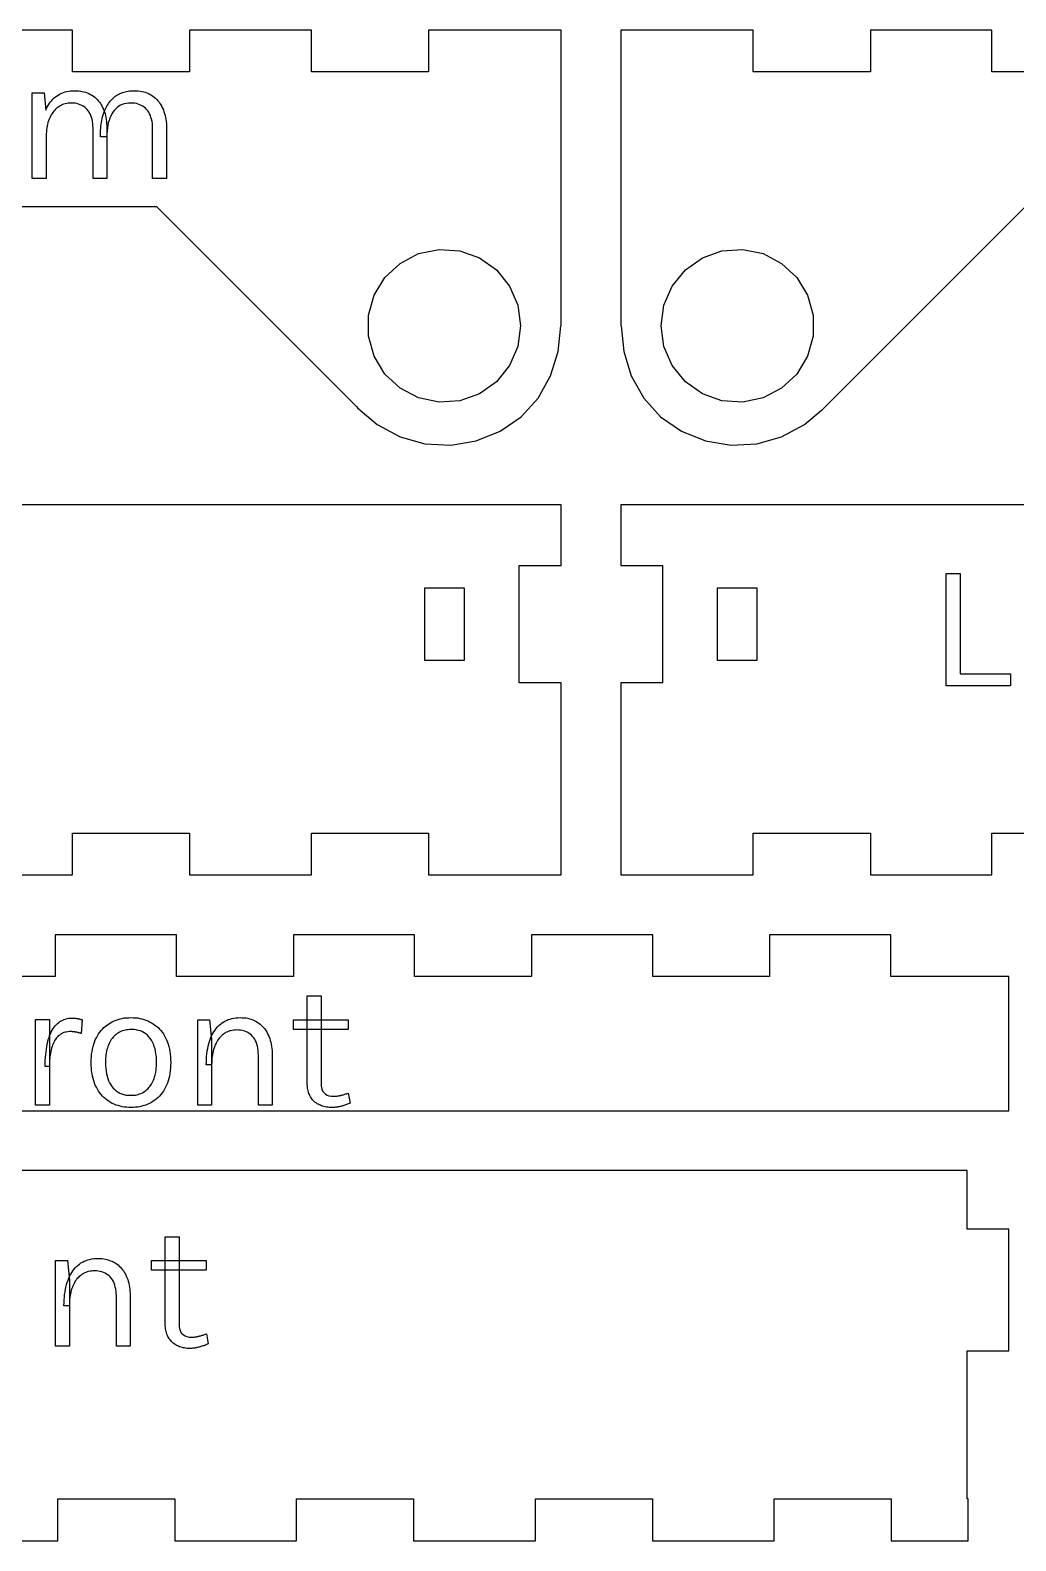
# Model space of a CAD drawing. Header units: millimetres. Extents: x 0 to 281, y 0 to 211.
# Drawn here: x 70 to 136.1, y 109.6 to 210.8 of the extents above; entities that cross this region are included whole.
import ezdxf

# ---------------------------------------------------------------- set-up
doc = ezdxf.new("R2010")
doc.units = ezdxf.units.MM
doc.layers.add('CUT', color=1, linetype='Continuous')
doc.layers.add('ENGRAVE', color=5, linetype='Continuous')

msp = doc.modelspace()

# ---------------------------------------------------------------- linework, layer by layer
at = {"layer": 'CUT'}
for p, q in [((72.88, 210.79), (64.72, 210.79)), ((72.88, 207.99), (72.88, 210.79)), ((88.88, 210.79), (80.72, 210.79)), ((80.72, 210.79), (80.72, 207.99)), ((88.88, 207.99), (88.88, 210.79)), ((102.8, 210.79), (96.72, 210.79)), ((96.72, 210.79), (96.72, 207.99)), ((105.6, 210.79), (102.8, 210.79)), ((105.6, 198.99), (105.6, 210.79)), ((112.4, 210.79), (109.6, 210.79)), ((109.6, 210.79), (109.6, 198.99)), ((118.47, 210.79), (112.4, 210.79)), ((118.47, 207.99), (118.47, 210.79)), ((134.47, 210.79), (126.33, 210.79)), ((126.33, 210.79), (126.33, 207.99)), ((134.47, 207.99), (134.47, 210.79)), ((80.72, 207.99), (72.88, 207.99)), ((96.72, 207.99), (88.88, 207.99)), ((126.33, 207.99), (118.47, 207.99)), ((142.32, 207.99), (134.47, 207.99)), ((0, 198.99), (78.49, 198.99)), ((78.49, 198.99), (91.91, 185.56)), ((105.6, 190.99), (105.6, 198.99)), ((109.6, 198.99), (109.6, 190.99)), ((123.29, 185.56), (136.71, 198.99)), ((94.82, 195.17), (96.06, 195.82)), ((96.06, 195.82), (97.43, 196.1)), ((97.43, 196.1), (98.82, 196)), ((98.82, 196), (100.13, 195.54)), ((100.13, 195.54), (101.27, 194.73)), ((113.93, 194.73), (115.07, 195.54)), ((115.07, 195.54), (116.38, 196)), ((116.38, 196), (117.77, 196.1)), ((117.77, 196.1), (119.14, 195.82)), ((119.14, 195.82), (120.38, 195.17)), ((93.8, 194.22), (94.82, 195.17)), ((101.27, 194.73), (102.15, 193.65)), ((113.05, 193.65), (113.93, 194.73)), ((120.38, 195.17), (121.4, 194.22)), ((93.08, 193.03), (93.8, 194.22)), ((102.15, 193.65), (102.71, 192.37)), ((112.49, 192.37), (113.05, 193.65)), ((121.4, 194.22), (122.12, 193.03)), ((92.7, 191.69), (93.08, 193.03)), ((102.71, 192.37), (102.89, 190.99)), ((112.31, 190.99), (112.49, 192.37)), ((122.12, 193.03), (122.5, 191.69)), ((92.7, 190.29), (92.7, 191.69)), ((122.5, 191.69), (122.5, 190.29)), ((93.08, 188.95), (92.7, 190.29)), ((102.89, 190.99), (102.71, 189.61)), ((105.4, 189.27), (105.58, 190.99)), ((105.58, 190.99), (105.6, 190.99)), ((109.6, 190.99), (109.62, 190.99)), ((109.62, 190.99), (109.8, 189.27)), ((112.49, 189.61), (112.31, 190.99)), ((122.5, 190.29), (122.12, 188.95)), ((102.71, 189.61), (102.15, 188.33)), ((104.89, 187.63), (105.4, 189.27)), ((109.8, 189.27), (110.31, 187.63)), ((113.05, 188.33), (112.49, 189.61)), ((93.8, 187.75), (93.08, 188.95)), ((102.15, 188.33), (101.27, 187.24)), ((113.93, 187.24), (113.05, 188.33)), ((122.12, 188.95), (121.4, 187.75)), ((94.82, 186.8), (93.8, 187.75)), ((101.27, 187.24), (100.13, 186.44)), ((104.06, 186.15), (104.89, 187.63)), ((110.31, 187.63), (111.14, 186.15)), ((115.07, 186.44), (113.93, 187.24)), ((121.4, 187.75), (120.38, 186.8)), ((96.06, 186.16), (94.82, 186.8)), ((100.13, 186.44), (98.82, 185.97)), ((116.38, 185.97), (115.07, 186.44)), ((120.38, 186.8), (119.14, 186.16)), ((91.91, 185.56), (91.97, 185.49)), ((91.97, 185.49), (92.09, 185.38)), ((92.09, 185.38), (92.14, 185.33)), ((92.14, 185.33), (92.14, 185.34)), ((92.14, 185.34), (93.29, 184.37)), ((97.43, 185.88), (96.06, 186.16)), ((98.82, 185.97), (97.43, 185.88)), ((102.94, 184.89), (104.06, 186.15)), ((111.14, 186.15), (112.26, 184.89)), ((117.77, 185.87), (116.38, 185.97)), ((119.14, 186.16), (117.77, 185.87)), ((121.91, 184.37), (123.06, 185.34)), ((123.06, 185.33), (123.11, 185.38)), ((123.06, 185.34), (123.06, 185.33)), ((123.11, 185.38), (123.23, 185.49)), ((123.23, 185.49), (123.29, 185.56)), ((93.29, 184.37), (94.82, 183.56)), ((101.52, 183.92), (102.94, 184.89)), ((112.26, 184.89), (113.68, 183.92)), ((120.38, 183.56), (121.91, 184.37)), ((94.82, 183.56), (96.48, 183.09)), ((98.21, 183), (99.92, 183.28)), ((99.92, 183.28), (101.52, 183.92)), ((113.68, 183.92), (115.28, 183.28)), ((115.28, 183.28), (116.99, 183)), ((118.72, 183.09), (120.38, 183.56)), ((96.48, 183.09), (98.21, 183)), ((116.99, 183), (118.72, 183.09)), ((102.8, 179), (2.8, 179)), ((105.6, 179), (102.8, 179)), ((105.6, 174.93), (105.6, 179)), ((112.4, 179), (109.6, 179)), ((109.6, 179), (109.6, 174.93)), ((212.4, 179), (112.4, 179)), ((102.8, 167.07), (102.8, 174.93)), ((102.8, 174.93), (105.6, 174.93)), ((109.6, 174.93), (112.4, 174.93)), ((112.4, 174.93), (112.4, 167.07)), ((96.47, 168.57), (96.47, 173.43)), ((96.47, 173.43), (99.12, 173.43)), ((99.12, 173.43), (99.12, 168.57)), ((116.08, 168.57), (116.08, 173.43)), ((116.08, 173.43), (118.72, 173.43)), ((118.72, 173.43), (118.72, 168.57)), ((99.12, 168.57), (96.47, 168.57)), ((118.72, 168.57), (116.08, 168.57)), ((105.6, 167.07), (102.8, 167.07)), ((105.6, 157), (105.6, 167.07)), ((112.4, 167.07), (109.6, 167.07)), ((109.6, 167.07), (109.6, 157)), ((72.88, 154.2), (72.88, 157)), ((72.88, 157), (80.72, 157)), ((80.72, 157), (80.72, 154.2)), ((88.88, 154.2), (88.88, 157)), ((88.88, 157), (96.72, 157)), ((96.72, 157), (96.72, 154.2)), ((105.6, 154.2), (105.6, 157)), ((109.6, 157), (109.6, 154.2)), ((118.47, 154.2), (118.47, 157)), ((118.47, 157), (126.33, 157)), ((126.33, 157), (126.33, 154.2)), ((134.47, 154.2), (134.47, 157)), ((134.47, 157), (142.32, 157)), ((64.72, 154.2), (72.88, 154.2)), ((80.72, 154.2), (88.88, 154.2)), ((96.72, 154.2), (102.8, 154.2)), ((102.8, 154.2), (105.6, 154.2)), ((109.6, 154.2), (112.4, 154.2)), ((112.4, 154.2), (118.47, 154.2)), ((126.33, 154.2), (134.47, 154.2)), ((79.84, 150.2), (71.71, 150.2)), ((71.71, 150.2), (71.71, 147.4)), ((79.84, 147.4), (79.84, 150.2)), ((95.79, 150.2), (87.67, 150.2)), ((87.67, 150.2), (87.67, 147.4)), ((95.79, 147.4), (95.79, 150.2)), ((111.75, 150.2), (103.62, 150.2)), ((103.62, 150.2), (103.62, 147.4)), ((111.75, 147.4), (111.75, 150.2)), ((127.7, 150.2), (119.57, 150.2)), ((119.57, 150.2), (119.57, 147.4)), ((127.7, 147.4), (127.7, 150.2)), ((71.71, 147.4), (63.89, 147.4)), ((87.67, 147.4), (79.84, 147.4)), ((103.62, 147.4), (95.79, 147.4)), ((119.57, 147.4), (111.75, 147.4)), ((135.6, 147.4), (127.7, 147.4)), ((135.6, 138.4), (135.6, 147.4)), ((0, 138.4), (135.6, 138.4)), ((132.8, 134.4), (2.8, 134.4)), ((132.8, 130.47), (132.8, 134.4)), ((135.6, 130.47), (132.8, 130.47)), ((135.6, 122.33), (135.6, 130.47)), ((132.8, 122.33), (135.6, 122.33)), ((132.8, 112.4), (132.8, 122.33)), ((71.88, 109.6), (71.88, 112.4)), ((71.88, 112.4), (79.72, 112.4)), ((79.72, 112.4), (79.72, 109.6)), ((87.88, 109.6), (87.88, 112.4)), ((87.88, 112.4), (95.72, 112.4)), ((95.72, 112.4), (95.72, 109.6)), ((103.88, 109.6), (103.88, 112.4)), ((103.88, 112.4), (111.72, 112.4)), ((111.72, 112.4), (111.72, 109.6)), ((119.88, 109.6), (119.88, 112.4)), ((119.88, 112.4), (127.72, 112.4)), ((127.72, 112.4), (127.72, 109.6)), ((132.88, 112.4), (132.8, 112.4)), ((132.88, 109.6), (132.88, 112.4)), ((63.73, 109.6), (71.88, 109.6)), ((79.72, 109.6), (87.88, 109.6)), ((95.72, 109.6), (103.88, 109.6)), ((111.72, 109.6), (119.88, 109.6)), ((127.72, 109.6), (132.88, 109.6))]:
    msp.add_line(p, q, dxfattribs=at)
at = {"layer": 'ENGRAVE'}
for p, q in [((70.17, 200.85), (70.17, 206.59)), ((70.17, 206.59), (70.97, 206.59)), ((70.97, 206.59), (71.08, 205.44)), ((71.84, 206.4), (71.94, 206.46)), ((71.94, 206.46), (72.04, 206.52)), ((72.04, 206.52), (72.15, 206.57)), ((72.15, 206.57), (72.26, 206.61)), ((72.26, 206.61), (72.38, 206.65)), ((72.38, 206.65), (72.49, 206.68)), ((72.49, 206.68), (72.62, 206.7)), ((72.62, 206.7), (72.74, 206.72)), ((72.74, 206.72), (72.88, 206.73)), ((72.88, 206.73), (73.01, 206.73)), ((73.01, 206.73), (73.01, 206.73)), ((73.01, 206.73), (73.14, 206.73)), ((73.14, 206.73), (73.27, 206.72)), ((73.27, 206.72), (73.4, 206.71)), ((73.4, 206.71), (73.52, 206.69)), ((73.52, 206.69), (73.64, 206.66)), ((73.64, 206.66), (73.75, 206.63)), ((73.75, 206.63), (73.86, 206.59)), ((73.86, 206.59), (73.97, 206.54)), ((73.97, 206.54), (74.07, 206.49)), ((74.07, 206.49), (74.17, 206.43)), ((74.17, 206.43), (74.27, 206.37)), ((75.81, 206.41), (75.89, 206.46)), ((75.89, 206.46), (75.97, 206.5)), ((75.97, 206.5), (76.05, 206.54)), ((76.05, 206.54), (76.14, 206.58)), ((76.14, 206.58), (76.23, 206.61)), ((76.23, 206.61), (76.31, 206.64)), ((76.31, 206.64), (76.41, 206.67)), ((76.41, 206.67), (76.5, 206.69)), ((76.5, 206.69), (76.6, 206.7)), ((76.6, 206.7), (76.7, 206.72)), ((76.7, 206.72), (76.8, 206.73)), ((76.8, 206.73), (76.9, 206.73)), ((76.9, 206.73), (77.01, 206.73)), ((77.01, 206.73), (77.01, 206.73)), ((77.01, 206.73), (77.14, 206.73)), ((77.14, 206.73), (77.27, 206.72)), ((77.27, 206.72), (77.4, 206.71)), ((77.4, 206.71), (77.52, 206.69)), ((77.52, 206.69), (77.64, 206.66)), ((77.64, 206.66), (77.75, 206.63)), ((77.75, 206.63), (77.86, 206.59)), ((77.86, 206.59), (77.97, 206.54)), ((77.97, 206.54), (78.07, 206.49)), ((78.07, 206.49), (78.17, 206.43)), ((78.17, 206.43), (78.26, 206.37)), ((71.08, 205.44), (71.13, 205.56)), ((71.13, 205.56), (71.2, 205.68)), ((71.2, 205.68), (71.26, 205.79)), ((71.26, 205.79), (71.33, 205.89)), ((71.33, 205.89), (71.4, 205.99)), ((71.4, 205.99), (71.48, 206.08)), ((71.48, 206.08), (71.56, 206.17)), ((71.56, 206.17), (71.65, 206.25)), ((71.68, 205.43), (71.61, 205.36)), ((71.65, 206.25), (71.74, 206.33)), ((71.74, 205.5), (71.68, 205.43)), ((71.74, 206.33), (71.84, 206.4)), ((71.81, 205.57), (71.74, 205.5)), ((71.89, 205.62), (71.81, 205.57)), ((71.97, 205.68), (71.89, 205.62)), ((72.05, 205.73), (71.97, 205.68)), ((72.13, 205.77), (72.05, 205.73)), ((72.21, 205.81), (72.13, 205.77)), ((72.3, 205.84), (72.21, 205.81)), ((72.39, 205.86), (72.3, 205.84)), ((72.49, 205.88), (72.39, 205.86)), ((72.58, 205.9), (72.49, 205.88)), ((72.68, 205.9), (72.58, 205.9)), ((72.78, 205.91), (72.68, 205.9)), ((72.92, 205.9), (72.78, 205.91)), ((72.78, 205.91), (72.78, 205.91)), ((73.04, 205.89), (72.92, 205.9)), ((73.16, 205.87), (73.04, 205.89)), ((73.28, 205.84), (73.16, 205.87)), ((73.39, 205.8), (73.28, 205.84)), ((73.49, 205.75), (73.39, 205.8)), ((73.59, 205.7), (73.49, 205.75)), ((73.69, 205.63), (73.59, 205.7)), ((73.77, 205.56), (73.69, 205.63)), ((73.85, 205.48), (73.77, 205.56)), ((73.93, 205.39), (73.85, 205.48)), ((74.27, 206.37), (74.36, 206.3)), ((74.36, 206.3), (74.44, 206.23)), ((74.44, 206.23), (74.52, 206.15)), ((74.52, 206.15), (74.6, 206.06)), ((74.6, 206.06), (74.67, 205.97)), ((74.67, 205.97), (74.74, 205.88)), ((74.74, 205.88), (74.8, 205.78)), ((74.8, 205.78), (74.86, 205.67)), ((74.86, 205.67), (74.91, 205.56)), ((74.91, 205.56), (74.96, 205.45)), ((74.96, 205.45), (75.01, 205.33)), ((75, 205.33), (75.04, 205.43)), ((75.04, 205.43), (75.08, 205.53)), ((75.08, 205.53), (75.13, 205.62)), ((75.13, 205.62), (75.17, 205.71)), ((75.17, 205.71), (75.23, 205.8)), ((75.23, 205.8), (75.28, 205.88)), ((75.28, 205.88), (75.34, 205.96)), ((75.34, 205.96), (75.4, 206.04)), ((75.4, 206.04), (75.46, 206.11)), ((75.46, 206.11), (75.53, 206.18)), ((75.53, 206.18), (75.59, 206.24)), ((75.67, 205.42), (75.58, 205.3)), ((75.59, 206.24), (75.66, 206.3)), ((75.66, 206.3), (75.74, 206.36)), ((75.77, 205.52), (75.67, 205.42)), ((75.74, 206.36), (75.81, 206.41)), ((75.87, 205.61), (75.77, 205.52)), ((75.97, 205.69), (75.87, 205.61)), ((76.09, 205.76), (75.97, 205.69)), ((76.21, 205.81), (76.09, 205.76)), ((76.34, 205.85), (76.21, 205.81)), ((76.48, 205.88), (76.34, 205.85)), ((76.63, 205.9), (76.48, 205.88)), ((76.78, 205.91), (76.63, 205.9)), ((76.91, 205.9), (76.78, 205.91)), ((76.78, 205.91), (76.78, 205.91)), ((77.03, 205.89), (76.91, 205.9)), ((77.15, 205.87), (77.03, 205.89)), ((77.27, 205.84), (77.15, 205.87)), ((77.38, 205.8), (77.27, 205.84)), ((77.48, 205.75), (77.38, 205.8)), ((77.58, 205.7), (77.48, 205.75)), ((77.67, 205.63), (77.58, 205.7)), ((77.76, 205.56), (77.67, 205.63)), ((77.84, 205.48), (77.76, 205.56)), ((77.91, 205.39), (77.84, 205.48)), ((78.26, 206.37), (78.35, 206.3)), ((78.35, 206.3), (78.44, 206.23)), ((78.44, 206.23), (78.52, 206.15)), ((78.52, 206.15), (78.59, 206.06)), ((78.59, 206.06), (78.67, 205.97)), ((78.67, 205.97), (78.73, 205.88)), ((78.73, 205.88), (78.8, 205.78)), ((78.8, 205.78), (78.86, 205.67)), ((78.86, 205.67), (78.91, 205.56)), ((78.91, 205.56), (78.96, 205.45)), ((78.96, 205.45), (79, 205.33)), ((71.2, 204.48), (71.18, 204.37)), ((71.23, 204.6), (71.2, 204.48)), ((71.27, 204.71), (71.23, 204.6)), ((71.31, 204.82), (71.27, 204.71)), ((71.35, 204.92), (71.31, 204.82)), ((71.4, 205.02), (71.35, 204.92)), ((71.44, 205.11), (71.4, 205.02)), ((71.5, 205.2), (71.44, 205.11)), ((71.55, 205.28), (71.5, 205.2)), ((71.61, 205.36), (71.55, 205.28)), ((73.99, 205.29), (73.93, 205.39)), ((74.05, 205.19), (73.99, 205.29)), ((74.11, 205.07), (74.05, 205.19)), ((74.15, 204.95), (74.11, 205.07)), ((74.18, 204.82), (74.15, 204.95)), ((74.21, 204.68), (74.18, 204.82)), ((74.23, 204.54), (74.21, 204.68)), ((74.24, 204.39), (74.23, 204.54)), ((74.78, 204.36), (74.79, 204.5)), ((74.79, 204.5), (74.81, 204.63)), ((74.81, 204.63), (74.84, 204.75)), ((74.84, 204.75), (74.86, 204.88)), ((74.86, 204.88), (74.89, 204.99)), ((74.89, 204.99), (74.92, 205.11)), ((74.92, 205.11), (74.96, 205.22)), ((74.96, 205.22), (75, 205.33)), ((75.01, 205.33), (75.05, 205.21)), ((75.05, 205.21), (75.08, 205.08)), ((75.08, 205.08), (75.11, 204.95)), ((75.11, 204.95), (75.13, 204.81)), ((75.13, 204.81), (75.15, 204.67)), ((75.15, 204.67), (75.16, 204.53)), ((75.16, 204.53), (75.17, 204.38)), ((75.24, 204.41), (75.21, 204.23)), ((75.27, 204.59), (75.24, 204.41)), ((75.32, 204.75), (75.27, 204.59)), ((75.37, 204.9), (75.32, 204.75)), ((75.44, 205.04), (75.37, 204.9)), ((75.51, 205.18), (75.44, 205.04)), ((75.58, 205.3), (75.51, 205.18)), ((77.98, 205.29), (77.91, 205.39)), ((78.04, 205.19), (77.98, 205.29)), ((78.09, 205.07), (78.04, 205.19)), ((78.13, 204.95), (78.09, 205.07)), ((78.17, 204.82), (78.13, 204.95)), ((78.2, 204.68), (78.17, 204.82)), ((78.22, 204.54), (78.2, 204.68)), ((78.23, 204.39), (78.22, 204.54)), ((79, 205.33), (79.04, 205.21)), ((79.04, 205.21), (79.07, 205.08)), ((79.07, 205.08), (79.1, 204.95)), ((79.1, 204.95), (79.13, 204.81)), ((79.13, 204.81), (79.14, 204.67)), ((79.14, 204.67), (79.16, 204.53)), ((79.16, 204.53), (79.16, 204.38)), ((71.11, 203.71), (71.1, 203.57)), ((71.1, 203.57), (71.1, 203.57)), ((71.1, 203.57), (71.1, 200.85)), ((71.12, 203.98), (71.11, 203.85)), ((71.11, 203.85), (71.11, 203.71)), ((71.14, 204.12), (71.12, 203.98)), ((71.15, 204.24), (71.14, 204.12)), ((71.18, 204.37), (71.15, 204.24)), ((74.25, 204.23), (74.24, 204.39)), ((74.25, 200.85), (74.25, 204.23)), ((74.74, 203.94), (74.75, 204.09)), ((74.74, 203.79), (74.74, 203.94)), ((74.74, 203.64), (74.74, 203.79)), ((75.17, 203.64), (74.74, 203.64)), ((74.75, 204.09), (74.76, 204.23)), ((74.76, 204.23), (74.78, 204.36)), ((75.17, 204.38), (75.17, 204.23)), ((75.17, 204.23), (75.17, 204.23)), ((75.17, 204.23), (75.17, 200.85)), ((75.19, 204.05), (75.17, 203.85)), ((75.17, 203.85), (75.17, 203.64)), ((75.17, 203.64), (75.17, 203.64)), ((75.21, 204.23), (75.19, 204.05)), ((78.23, 204.23), (78.23, 204.39)), ((78.23, 200.85), (78.23, 204.23)), ((79.16, 204.38), (79.17, 204.23)), ((79.17, 204.23), (79.17, 204.23)), ((79.17, 204.23), (79.17, 200.85)), ((71.1, 200.85), (70.17, 200.85)), ((71.1, 200.85), (71.1, 200.85)), ((75.17, 200.85), (74.25, 200.85)), ((79.17, 200.85), (78.23, 200.85)), ((79.17, 200.85), (79.17, 200.85)), ((131.41, 174.4), (132.35, 174.4)), ((131.41, 166.87), (131.41, 174.4)), ((131.41, 174.4), (131.41, 174.4)), ((132.35, 174.4), (132.35, 167.68)), ((132.35, 167.68), (135.71, 167.68)), ((135.71, 167.68), (135.71, 166.87)), ((135.71, 166.87), (131.41, 166.87)), ((88.6, 140.24), (88.6, 146.1)), ((88.6, 146.1), (89.52, 146.1)), ((89.52, 146.1), (89.52, 140.27)), ((70.4, 138.77), (70.4, 144.51)), ((70.4, 144.51), (71.33, 144.51)), ((71.33, 144.51), (71.33, 138.77)), ((71.4, 143.57), (71.45, 143.69)), ((71.45, 143.69), (71.51, 143.81)), ((71.51, 143.81), (71.57, 143.91)), ((71.57, 143.91), (71.64, 144.01)), ((71.64, 144.01), (71.71, 144.1)), ((71.71, 144.1), (71.79, 144.18)), ((71.79, 144.18), (71.87, 144.25)), ((71.87, 144.25), (71.95, 144.32)), ((71.95, 144.32), (72.03, 144.38)), ((72.03, 144.38), (72.12, 144.44)), ((72.12, 144.44), (72.22, 144.48)), ((72.22, 144.48), (72.31, 144.52)), ((72.31, 144.52), (72.41, 144.55)), ((72.41, 144.55), (72.52, 144.58)), ((72.55, 143.7), (72.45, 143.68)), ((72.52, 144.58), (72.62, 144.6)), ((72.64, 143.71), (72.55, 143.7)), ((72.62, 144.6), (72.73, 144.61)), ((72.74, 143.71), (72.64, 143.71)), ((72.73, 144.61), (72.85, 144.61)), ((72.77, 143.71), (72.74, 143.71)), ((72.74, 143.71), (72.74, 143.71)), ((72.81, 143.71), (72.77, 143.71)), ((72.84, 143.71), (72.81, 143.71)), ((72.87, 143.7), (72.84, 143.71)), ((72.85, 144.61), (72.85, 144.61)), ((72.85, 144.61), (72.89, 144.61)), ((72.91, 143.7), (72.87, 143.7)), ((72.89, 144.61), (72.92, 144.61)), ((72.94, 143.7), (72.91, 143.7)), ((72.92, 144.61), (72.96, 144.61)), ((72.98, 143.69), (72.94, 143.7)), ((72.96, 144.61), (73, 144.61)), ((73.02, 143.69), (72.98, 143.69)), ((73, 144.61), (73.03, 144.6)), ((73.03, 144.6), (73.07, 144.6)), ((73.07, 144.6), (73.1, 144.6)), ((73.1, 144.6), (73.13, 144.59)), ((73.13, 144.59), (73.17, 144.59)), ((73.17, 144.59), (73.2, 144.58)), ((73.2, 144.58), (73.23, 144.58)), ((73.23, 144.58), (73.26, 144.57)), ((73.26, 144.57), (73.29, 144.56)), ((73.29, 144.56), (73.33, 144.56)), ((73.33, 144.56), (73.36, 144.55)), ((73.36, 144.55), (73.39, 144.54)), ((73.39, 144.54), (73.42, 144.53)), ((73.42, 144.53), (73.45, 144.52)), ((73.45, 144.52), (73.49, 144.51)), ((73.52, 144.5), (73.46, 143.58)), ((73.49, 144.51), (73.52, 144.5)), ((73.52, 144.5), (73.52, 144.5)), ((74.7, 143.66), (74.79, 143.78)), ((74.79, 143.78), (74.88, 143.88)), ((74.88, 143.88), (74.98, 143.98)), ((74.98, 143.98), (75.08, 144.07)), ((75.08, 144.07), (75.19, 144.15)), ((75.19, 144.15), (75.3, 144.23)), ((75.3, 144.23), (75.42, 144.3)), ((75.42, 144.3), (75.54, 144.37)), ((75.54, 144.37), (75.67, 144.43)), ((75.67, 144.43), (75.79, 144.48)), ((75.79, 144.48), (75.93, 144.52)), ((75.93, 144.52), (76.06, 144.56)), ((76.11, 143.71), (76.03, 143.67)), ((76.06, 144.56), (76.2, 144.59)), ((76.2, 143.75), (76.11, 143.71)), ((76.2, 144.59), (76.34, 144.62)), ((76.3, 143.78), (76.2, 143.75)), ((76.39, 143.8), (76.3, 143.78)), ((76.34, 144.62), (76.49, 144.63)), ((76.49, 143.82), (76.39, 143.8)), ((76.49, 144.63), (76.64, 144.64)), ((76.6, 143.83), (76.49, 143.82)), ((76.7, 143.84), (76.6, 143.83)), ((76.64, 144.64), (76.79, 144.65)), ((76.82, 143.84), (76.7, 143.84)), ((76.79, 144.65), (76.79, 144.65)), ((76.79, 144.65), (76.94, 144.64)), ((76.98, 143.84), (76.82, 143.84)), ((76.82, 143.84), (76.82, 143.84)), ((76.94, 144.64), (77.09, 144.63)), ((77.13, 143.82), (76.98, 143.84)), ((77.09, 144.63), (77.24, 144.62)), ((77.28, 143.79), (77.13, 143.82)), ((77.24, 144.62), (77.38, 144.59)), ((77.42, 143.75), (77.28, 143.79)), ((77.38, 144.59), (77.52, 144.56)), ((77.55, 143.69), (77.42, 143.75)), ((77.52, 144.56), (77.65, 144.52)), ((77.67, 143.63), (77.55, 143.69)), ((77.65, 144.52), (77.78, 144.48)), ((77.78, 144.48), (77.91, 144.43)), ((77.91, 144.43), (78.04, 144.37)), ((78.04, 144.37), (78.16, 144.3)), ((78.16, 144.3), (78.28, 144.23)), ((78.28, 144.23), (78.39, 144.15)), ((78.39, 144.15), (78.5, 144.07)), ((78.5, 144.07), (78.6, 143.98)), ((78.6, 143.98), (78.7, 143.88)), ((78.7, 143.88), (78.79, 143.78)), ((78.79, 143.78), (78.87, 143.66)), ((81.26, 138.77), (81.26, 144.5)), ((81.26, 144.5), (82.06, 144.5)), ((82.06, 144.5), (82.19, 143.18)), ((82.28, 143.58), (82.35, 143.7)), ((82.35, 143.7), (82.42, 143.81)), ((82.42, 143.81), (82.5, 143.92)), ((82.5, 143.92), (82.59, 144.02)), ((82.59, 144.02), (82.67, 144.11)), ((82.67, 144.11), (82.77, 144.19)), ((82.77, 144.19), (82.87, 144.27)), ((82.87, 144.27), (82.97, 144.34)), ((82.97, 144.34), (83.08, 144.41)), ((83.08, 144.41), (83.19, 144.46)), ((83.19, 144.46), (83.31, 144.51)), ((83.3, 143.72), (83.22, 143.68)), ((83.39, 143.75), (83.3, 143.72)), ((83.31, 144.51), (83.43, 144.55)), ((83.48, 143.77), (83.39, 143.75)), ((83.43, 144.55), (83.55, 144.59)), ((83.57, 143.79), (83.48, 143.77)), ((83.55, 144.59), (83.68, 144.61)), ((83.67, 143.81), (83.57, 143.79)), ((83.77, 143.81), (83.67, 143.81)), ((83.68, 144.61), (83.81, 144.63)), ((83.87, 143.82), (83.77, 143.81)), ((83.81, 144.63), (83.95, 144.64)), ((84, 143.81), (83.87, 143.82)), ((83.87, 143.82), (83.87, 143.82)), ((83.95, 144.64), (84.1, 144.65)), ((84.13, 143.8), (84, 143.81)), ((84.1, 144.65), (84.1, 144.65)), ((84.1, 144.65), (84.23, 144.64)), ((84.25, 143.78), (84.13, 143.8)), ((84.23, 144.64), (84.36, 144.63)), ((84.36, 143.75), (84.25, 143.78)), ((84.36, 144.63), (84.48, 144.62)), ((84.47, 143.71), (84.36, 143.75)), ((84.58, 143.66), (84.47, 143.71)), ((84.48, 144.62), (84.61, 144.6)), ((84.61, 144.6), (84.72, 144.57)), ((84.72, 144.57), (84.84, 144.54)), ((84.84, 144.54), (84.95, 144.5)), ((84.95, 144.5), (85.05, 144.45)), ((85.05, 144.45), (85.15, 144.4)), ((85.15, 144.4), (85.25, 144.34)), ((85.25, 144.34), (85.35, 144.28)), ((85.35, 144.28), (85.44, 144.21)), ((85.44, 144.21), (85.52, 144.14)), ((85.52, 144.14), (85.6, 144.06)), ((85.6, 144.06), (85.68, 143.97)), ((85.68, 143.97), (85.75, 143.89)), ((85.75, 143.89), (85.82, 143.79)), ((85.82, 143.79), (85.88, 143.69)), ((85.88, 143.69), (85.94, 143.59)), ((87.68, 143.85), (87.68, 144.5)), ((87.68, 144.5), (91.33, 144.5)), ((91.33, 143.85), (87.68, 143.85)), ((91.33, 144.5), (91.33, 143.85)), ((91.33, 143.85), (91.33, 143.85)), ((71.12, 142.54), (71.15, 142.71)), ((71.15, 142.71), (71.18, 142.87)), ((71.18, 142.87), (71.21, 143.03)), ((71.21, 143.03), (71.25, 143.17)), ((71.25, 143.17), (71.3, 143.31)), ((71.3, 143.31), (71.34, 143.45)), ((71.34, 143.45), (71.4, 143.57)), ((71.5, 142.7), (71.47, 142.6)), ((71.53, 142.8), (71.5, 142.7)), ((71.57, 142.9), (71.53, 142.8)), ((71.61, 142.98), (71.57, 142.9)), ((71.65, 143.07), (71.61, 142.98)), ((71.7, 143.15), (71.65, 143.07)), ((71.75, 143.22), (71.7, 143.15)), ((71.8, 143.29), (71.75, 143.22)), ((71.86, 143.36), (71.8, 143.29)), ((71.92, 143.42), (71.86, 143.36)), ((71.99, 143.47), (71.92, 143.42)), ((72.05, 143.52), (71.99, 143.47)), ((72.13, 143.57), (72.05, 143.52)), ((72.2, 143.61), (72.13, 143.57)), ((72.28, 143.64), (72.2, 143.61)), ((72.37, 143.66), (72.28, 143.64)), ((72.45, 143.68), (72.37, 143.66)), ((73.06, 143.68), (73.02, 143.69)), ((73.09, 143.67), (73.06, 143.68)), ((73.13, 143.66), (73.09, 143.67)), ((73.17, 143.66), (73.13, 143.66)), ((73.21, 143.65), (73.17, 143.66)), ((73.25, 143.64), (73.21, 143.65)), ((73.28, 143.63), (73.25, 143.64)), ((73.32, 143.62), (73.28, 143.63)), ((73.36, 143.61), (73.32, 143.62)), ((73.39, 143.6), (73.36, 143.61)), ((73.43, 143.59), (73.39, 143.6)), ((73.46, 143.58), (73.43, 143.59)), ((74.21, 142.54), (74.25, 142.71)), ((74.25, 142.71), (74.29, 142.86)), ((74.29, 142.86), (74.35, 143.01)), ((74.35, 143.01), (74.4, 143.16)), ((74.4, 143.16), (74.47, 143.29)), ((74.47, 143.29), (74.54, 143.42)), ((74.54, 143.42), (74.62, 143.55)), ((74.62, 143.55), (74.7, 143.66)), ((75.24, 142.71), (75.21, 142.61)), ((75.28, 142.81), (75.24, 142.71)), ((75.32, 142.91), (75.28, 142.81)), ((75.37, 143), (75.32, 142.91)), ((75.42, 143.09), (75.37, 143)), ((75.47, 143.17), (75.42, 143.09)), ((75.53, 143.25), (75.47, 143.17)), ((75.59, 143.33), (75.53, 143.25)), ((75.65, 143.39), (75.59, 143.33)), ((75.72, 143.46), (75.65, 143.39)), ((75.79, 143.52), (75.72, 143.46)), ((75.87, 143.58), (75.79, 143.52)), ((75.95, 143.63), (75.87, 143.58)), ((76.03, 143.67), (75.95, 143.63)), ((77.79, 143.55), (77.67, 143.63)), ((77.89, 143.46), (77.79, 143.55)), ((77.99, 143.36), (77.89, 143.46)), ((78.08, 143.25), (77.99, 143.36)), ((78.16, 143.13), (78.08, 143.25)), ((78.23, 143), (78.16, 143.13)), ((78.29, 142.86), (78.23, 143)), ((78.35, 142.71), (78.29, 142.86)), ((78.4, 142.55), (78.35, 142.71)), ((78.87, 143.66), (78.96, 143.55)), ((78.96, 143.55), (79.03, 143.42)), ((79.03, 143.42), (79.1, 143.29)), ((79.1, 143.29), (79.17, 143.16)), ((79.17, 143.16), (79.23, 143.01)), ((79.23, 143.01), (79.28, 142.86)), ((79.28, 142.86), (79.32, 142.71)), ((79.32, 142.71), (79.36, 142.54)), ((81.93, 142.58), (81.96, 142.74)), ((81.96, 142.74), (82, 142.89)), ((82, 142.89), (82.05, 143.04)), ((82.05, 143.04), (82.1, 143.19)), ((82.1, 143.19), (82.15, 143.33)), ((82.15, 143.33), (82.21, 143.46)), ((82.19, 143.18), (82.19, 138.77)), ((82.21, 143.46), (82.28, 143.58)), ((82.4, 142.73), (82.36, 142.62)), ((82.44, 142.83), (82.4, 142.73)), ((82.49, 142.93), (82.44, 142.83)), ((82.53, 143.02), (82.49, 142.93)), ((82.59, 143.11), (82.53, 143.02)), ((82.64, 143.19), (82.59, 143.11)), ((82.7, 143.27), (82.64, 143.19)), ((82.77, 143.34), (82.7, 143.27)), ((82.83, 143.41), (82.77, 143.34)), ((82.9, 143.48), (82.83, 143.41)), ((82.98, 143.54), (82.9, 143.48)), ((83.05, 143.59), (82.98, 143.54)), ((83.13, 143.64), (83.05, 143.59)), ((83.22, 143.68), (83.13, 143.64)), ((84.68, 143.61), (84.58, 143.66)), ((84.77, 143.54), (84.68, 143.61)), ((84.86, 143.47), (84.77, 143.54)), ((84.94, 143.39), (84.86, 143.47)), ((85.01, 143.3), (84.94, 143.39)), ((85.08, 143.2), (85.01, 143.3)), ((85.14, 143.1), (85.08, 143.2)), ((85.19, 142.98), (85.14, 143.1)), ((85.23, 142.86), (85.19, 142.98)), ((85.27, 142.73), (85.23, 142.86)), ((85.29, 142.6), (85.27, 142.73)), ((85.94, 143.59), (85.99, 143.48)), ((85.99, 143.48), (86.04, 143.36)), ((86.04, 143.36), (86.09, 143.24)), ((86.09, 143.24), (86.12, 143.12)), ((86.12, 143.12), (86.16, 142.99)), ((86.16, 142.99), (86.19, 142.86)), ((86.19, 142.86), (86.21, 142.72)), ((86.21, 142.72), (86.23, 142.58)), ((71.04, 141.57), (71.05, 141.78)), ((71.05, 141.78), (71.06, 141.98)), ((71.06, 141.98), (71.08, 142.17)), ((71.08, 142.17), (71.1, 142.36)), ((71.1, 142.36), (71.12, 142.54)), ((71.35, 141.9), (71.34, 141.77)), ((71.34, 141.77), (71.34, 141.64)), ((71.36, 142.03), (71.35, 141.9)), ((71.38, 142.15), (71.36, 142.03)), ((71.4, 142.27), (71.38, 142.15)), ((71.42, 142.38), (71.4, 142.27)), ((71.44, 142.49), (71.42, 142.38)), ((71.47, 142.6), (71.44, 142.49)), ((74.12, 141.63), (74.13, 141.83)), ((74.13, 141.83), (74.14, 142.02)), ((74.14, 142.02), (74.15, 142.2)), ((74.15, 142.2), (74.18, 142.38)), ((74.18, 142.38), (74.21, 142.54)), ((75.09, 141.9), (75.08, 141.77)), ((75.08, 141.77), (75.08, 141.63)), ((75.1, 142.03), (75.09, 141.9)), ((75.11, 142.15), (75.1, 142.03)), ((75.13, 142.27), (75.11, 142.15)), ((75.15, 142.39), (75.13, 142.27)), ((75.18, 142.5), (75.15, 142.39)), ((75.21, 142.61), (75.18, 142.5)), ((78.43, 142.39), (78.4, 142.55)), ((78.46, 142.21), (78.43, 142.39)), ((78.49, 142.03), (78.46, 142.21)), ((78.5, 141.84), (78.49, 142.03)), ((78.5, 141.63), (78.5, 141.84)), ((79.36, 142.54), (79.39, 142.38)), ((79.39, 142.38), (79.42, 142.2)), ((79.42, 142.2), (79.43, 142.02)), ((79.43, 142.02), (79.44, 141.83)), ((79.44, 141.83), (79.45, 141.63)), ((81.83, 141.48), (81.84, 141.68)), ((81.84, 141.68), (81.85, 141.87)), ((81.85, 141.87), (81.86, 142.05)), ((81.86, 142.05), (81.88, 142.23)), ((81.88, 142.23), (81.9, 142.41)), ((81.9, 142.41), (81.93, 142.58)), ((82.21, 141.9), (82.2, 141.76)), ((82.2, 141.76), (82.2, 141.62)), ((82.23, 142.03), (82.21, 141.9)), ((82.24, 142.15), (82.23, 142.03)), ((82.27, 142.28), (82.24, 142.15)), ((82.29, 142.4), (82.27, 142.28)), ((82.32, 142.51), (82.29, 142.4)), ((82.36, 142.62), (82.32, 142.51)), ((85.31, 142.45), (85.29, 142.6)), ((85.32, 142.3), (85.31, 142.45)), ((85.33, 142.14), (85.32, 142.3)), ((85.33, 138.77), (85.33, 142.14)), ((86.23, 142.58), (86.24, 142.44)), ((86.24, 142.44), (86.25, 142.29)), ((86.25, 142.29), (86.25, 142.14)), ((86.25, 142.14), (86.25, 142.14)), ((86.25, 142.14), (86.25, 138.77)), ((71.04, 141.36), (71.04, 141.57)), ((71.33, 141.36), (71.04, 141.36)), ((71.34, 141.64), (71.33, 141.5)), ((71.33, 141.5), (71.33, 141.36)), ((71.33, 141.36), (71.33, 141.36)), ((71.33, 141.36), (71.33, 141.36)), ((74.13, 141.44), (74.12, 141.63)), ((74.12, 141.63), (74.12, 141.63)), ((74.14, 141.25), (74.13, 141.44)), ((74.15, 141.07), (74.14, 141.25)), ((74.18, 140.9), (74.15, 141.07)), ((74.21, 140.73), (74.18, 140.9)), ((74.25, 140.57), (74.21, 140.73)), ((75.08, 141.63), (75.08, 141.63)), ((75.08, 141.63), (75.08, 141.44)), ((75.08, 141.44), (75.1, 141.25)), ((75.1, 141.25), (75.12, 141.06)), ((75.12, 141.06), (75.15, 140.89)), ((75.15, 140.89), (75.19, 140.73)), ((75.19, 140.73), (75.23, 140.57)), ((78.34, 140.56), (78.37, 140.67)), ((78.37, 140.67), (78.4, 140.78)), ((78.4, 140.78), (78.43, 140.89)), ((78.43, 140.89), (78.45, 141)), ((78.45, 141), (78.47, 141.12)), ((78.47, 141.12), (78.48, 141.24)), ((78.48, 141.24), (78.49, 141.37)), ((78.49, 141.37), (78.5, 141.5)), ((78.5, 141.5), (78.5, 141.63)), ((78.5, 141.63), (78.5, 141.63)), ((79.36, 140.73), (79.32, 140.57)), ((79.39, 140.9), (79.36, 140.73)), ((79.42, 141.07), (79.39, 140.9)), ((79.43, 141.25), (79.42, 141.07)), ((79.44, 141.44), (79.43, 141.25)), ((79.45, 141.63), (79.44, 141.44)), ((79.45, 141.63), (79.45, 141.63)), ((82.19, 141.48), (81.83, 141.48)), ((82.2, 141.62), (82.19, 141.48)), ((82.19, 141.48), (82.19, 141.48)), ((74.29, 140.41), (74.25, 140.57)), ((74.35, 140.26), (74.29, 140.41)), ((74.4, 140.12), (74.35, 140.26)), ((74.47, 139.98), (74.4, 140.12)), ((74.54, 139.85), (74.47, 139.98)), ((74.62, 139.72), (74.54, 139.85)), ((74.7, 139.6), (74.62, 139.72)), ((75.23, 140.57), (75.29, 140.42)), ((75.29, 140.42), (75.35, 140.28)), ((75.35, 140.28), (75.43, 140.15)), ((75.43, 140.15), (75.51, 140.03)), ((75.51, 140.03), (75.6, 139.92)), ((75.6, 139.92), (75.7, 139.82)), ((75.7, 139.82), (75.8, 139.73)), ((75.8, 139.73), (75.92, 139.65)), ((75.92, 139.65), (76.04, 139.59)), ((77.55, 139.61), (77.63, 139.65)), ((77.63, 139.65), (77.71, 139.71)), ((77.71, 139.71), (77.79, 139.76)), ((77.79, 139.76), (77.86, 139.82)), ((77.86, 139.82), (77.93, 139.89)), ((77.93, 139.89), (77.99, 139.96)), ((77.99, 139.96), (78.05, 140.03)), ((78.05, 140.03), (78.11, 140.11)), ((78.11, 140.11), (78.16, 140.19)), ((78.16, 140.19), (78.21, 140.28)), ((78.21, 140.28), (78.26, 140.37)), ((78.26, 140.37), (78.3, 140.46)), ((78.3, 140.46), (78.34, 140.56)), ((78.96, 139.72), (78.87, 139.6)), ((79.03, 139.85), (78.96, 139.72)), ((79.1, 139.98), (79.03, 139.85)), ((79.17, 140.12), (79.1, 139.98)), ((79.23, 140.26), (79.17, 140.12)), ((79.28, 140.41), (79.23, 140.26)), ((79.32, 140.57), (79.28, 140.41)), ((88.6, 140.14), (88.6, 140.24)), ((88.6, 140.24), (88.6, 140.24)), ((88.61, 140.03), (88.6, 140.14)), ((88.62, 139.93), (88.61, 140.03)), ((88.64, 139.84), (88.62, 139.93)), ((88.65, 139.75), (88.64, 139.84)), ((88.68, 139.66), (88.65, 139.75)), ((88.71, 139.57), (88.68, 139.66)), ((89.52, 140.27), (89.53, 140.1)), ((89.53, 140.1), (89.55, 139.95)), ((89.55, 139.95), (89.6, 139.81)), ((89.6, 139.81), (89.65, 139.7)), ((89.65, 139.7), (89.73, 139.6)), ((71.33, 138.77), (70.4, 138.77)), ((71.33, 138.77), (71.33, 138.77)), ((74.79, 139.49), (74.7, 139.6)), ((74.88, 139.39), (74.79, 139.49)), ((74.98, 139.29), (74.88, 139.39)), ((75.08, 139.2), (74.98, 139.29)), ((75.19, 139.11), (75.08, 139.2)), ((75.3, 139.04), (75.19, 139.11)), ((75.42, 138.96), (75.3, 139.04)), ((75.54, 138.9), (75.42, 138.96)), ((75.67, 138.84), (75.54, 138.9)), ((75.79, 138.79), (75.67, 138.84)), ((75.93, 138.75), (75.79, 138.79)), ((76.06, 138.71), (75.93, 138.75)), ((76.04, 139.59), (76.17, 139.53)), ((76.2, 138.68), (76.06, 138.71)), ((76.17, 139.53), (76.3, 139.49)), ((76.34, 138.65), (76.2, 138.68)), ((76.3, 139.49), (76.45, 139.46)), ((76.49, 138.64), (76.34, 138.65)), ((76.45, 139.46), (76.61, 139.44)), ((76.64, 138.62), (76.49, 138.64)), ((76.61, 139.44), (76.77, 139.44)), ((76.77, 139.44), (76.77, 139.44)), ((76.77, 139.44), (76.88, 139.44)), ((76.77, 139.44), (76.77, 139.44)), ((76.88, 139.44), (76.98, 139.45)), ((77.09, 138.64), (76.94, 138.62)), ((76.98, 139.45), (77.09, 139.46)), ((77.09, 139.46), (77.19, 139.48)), ((77.24, 138.65), (77.09, 138.64)), ((77.19, 139.48), (77.28, 139.5)), ((77.38, 138.68), (77.24, 138.65)), ((77.28, 139.5), (77.37, 139.53)), ((77.37, 139.53), (77.46, 139.57)), ((77.52, 138.71), (77.38, 138.68)), ((77.46, 139.57), (77.55, 139.61)), ((77.65, 138.75), (77.52, 138.71)), ((77.78, 138.79), (77.65, 138.75)), ((77.91, 138.84), (77.78, 138.79)), ((78.04, 138.9), (77.91, 138.84)), ((78.16, 138.96), (78.04, 138.9)), ((78.28, 139.04), (78.16, 138.96)), ((78.39, 139.11), (78.28, 139.04)), ((78.5, 139.2), (78.39, 139.11)), ((78.6, 139.29), (78.5, 139.2)), ((78.7, 139.39), (78.6, 139.29)), ((78.79, 139.49), (78.7, 139.39)), ((78.87, 139.6), (78.79, 139.49)), ((82.19, 138.77), (81.26, 138.77)), ((82.19, 138.77), (82.19, 138.77)), ((86.25, 138.77), (85.33, 138.77)), ((86.25, 138.77), (86.25, 138.77)), ((88.74, 139.49), (88.71, 139.57)), ((88.78, 139.42), (88.74, 139.49)), ((88.82, 139.34), (88.78, 139.42)), ((88.86, 139.27), (88.82, 139.34)), ((88.91, 139.21), (88.86, 139.27)), ((88.96, 139.14), (88.91, 139.21)), ((89.01, 139.08), (88.96, 139.14)), ((89.07, 139.03), (89.01, 139.08)), ((89.13, 138.97), (89.07, 139.03)), ((89.19, 138.93), (89.13, 138.97)), ((89.26, 138.88), (89.19, 138.93)), ((89.33, 138.84), (89.26, 138.88)), ((89.4, 138.8), (89.33, 138.84)), ((89.48, 138.77), (89.4, 138.8)), ((89.55, 138.74), (89.48, 138.77)), ((89.63, 138.71), (89.55, 138.74)), ((89.71, 138.69), (89.63, 138.71)), ((89.8, 138.67), (89.71, 138.69)), ((89.73, 139.6), (89.82, 139.52)), ((89.88, 138.65), (89.8, 138.67)), ((89.82, 139.52), (89.93, 139.46)), ((89.97, 138.64), (89.88, 138.65)), ((89.93, 139.46), (90.05, 139.41)), ((90.06, 138.63), (89.97, 138.64)), ((90.05, 139.41), (90.19, 139.39)), ((90.15, 138.62), (90.06, 138.63)), ((90.19, 139.39), (90.35, 139.38)), ((90.35, 139.38), (90.35, 139.38)), ((90.35, 139.38), (90.4, 139.38)), ((90.43, 138.63), (90.37, 138.62)), ((90.4, 139.38), (90.45, 139.38)), ((90.5, 138.64), (90.43, 138.63)), ((90.45, 139.38), (90.49, 139.38)), ((90.49, 139.38), (90.54, 139.39)), ((90.56, 138.64), (90.5, 138.64)), ((90.54, 139.39), (90.59, 139.39)), ((90.62, 138.65), (90.56, 138.64)), ((90.59, 139.39), (90.64, 139.4)), ((90.68, 138.66), (90.62, 138.65)), ((90.64, 139.4), (90.68, 139.4)), ((90.68, 139.4), (90.73, 139.41)), ((90.74, 138.68), (90.68, 138.66)), ((90.73, 139.41), (90.78, 139.42)), ((90.8, 138.69), (90.74, 138.68)), ((90.78, 139.42), (90.82, 139.43)), ((90.86, 138.71), (90.8, 138.69)), ((90.82, 139.43), (90.87, 139.44)), ((90.93, 138.72), (90.86, 138.71)), ((90.87, 139.44), (90.92, 139.46)), ((90.92, 139.46), (90.97, 139.47)), ((90.99, 138.74), (90.93, 138.72)), ((90.97, 139.47), (91.02, 139.48)), ((91.05, 138.76), (90.99, 138.74)), ((91.02, 139.48), (91.07, 139.5)), ((91.11, 138.78), (91.05, 138.76)), ((91.07, 139.5), (91.12, 139.52)), ((91.17, 138.8), (91.11, 138.78)), ((91.12, 139.52), (91.17, 139.53)), ((91.17, 139.53), (91.23, 139.55)), ((91.23, 138.82), (91.17, 138.8)), ((91.23, 139.55), (91.28, 139.57)), ((91.29, 138.85), (91.23, 138.82)), ((91.28, 139.57), (91.34, 139.59)), ((91.35, 138.87), (91.29, 138.85)), ((91.34, 139.59), (91.34, 139.59)), ((91.34, 139.59), (91.47, 138.92)), ((91.41, 138.9), (91.35, 138.87)), ((91.47, 138.92), (91.41, 138.9)), ((76.79, 138.62), (76.64, 138.62)), ((76.79, 138.62), (76.79, 138.62)), ((76.94, 138.62), (76.79, 138.62)), ((76.79, 138.62), (76.79, 138.62)), ((90.24, 138.62), (90.15, 138.62)), ((90.24, 138.62), (90.24, 138.62)), ((90.3, 138.62), (90.24, 138.62)), ((90.24, 138.62), (90.24, 138.62)), ((90.37, 138.62), (90.3, 138.62)), ((79.09, 124.11), (79.09, 129.96)), ((79.09, 129.96), (80.01, 129.96)), ((80.01, 129.96), (80.01, 124.13)), ((74.43, 128.51), (74.57, 128.51)), ((74.57, 128.51), (74.57, 128.51)), ((74.57, 128.51), (74.7, 128.51)), ((74.7, 128.51), (74.83, 128.5)), ((71.73, 122.63), (71.73, 128.37)), ((71.73, 128.37), (72.53, 128.37)), ((72.53, 128.37), (72.66, 127.05)), ((72.75, 127.45), (72.82, 127.57)), ((72.82, 127.57), (72.89, 127.68)), ((72.89, 127.68), (72.97, 127.78)), ((72.97, 127.78), (73.06, 127.88)), ((73.06, 127.88), (73.14, 127.97)), ((73.14, 127.97), (73.24, 128.06)), ((73.24, 128.06), (73.34, 128.14)), ((73.34, 128.14), (73.44, 128.21)), ((73.44, 128.21), (73.55, 128.27)), ((73.61, 127.5), (73.53, 127.46)), ((73.55, 128.27), (73.66, 128.33)), ((73.69, 127.55), (73.61, 127.5)), ((73.66, 128.33), (73.78, 128.38)), ((73.77, 127.58), (73.69, 127.55)), ((73.86, 127.61), (73.77, 127.58)), ((73.78, 128.38), (73.9, 128.42)), ((73.95, 127.64), (73.86, 127.61)), ((73.9, 128.42), (74.02, 128.45)), ((74.05, 127.66), (73.95, 127.64)), ((74.02, 128.45), (74.16, 128.48)), ((74.14, 127.67), (74.05, 127.66)), ((74.24, 127.68), (74.14, 127.67)), ((74.16, 128.48), (74.29, 128.5)), ((74.34, 127.68), (74.24, 127.68)), ((74.29, 128.5), (74.43, 128.51)), ((74.48, 127.68), (74.34, 127.68)), ((74.34, 127.68), (74.34, 127.68)), ((74.6, 127.67), (74.48, 127.68)), ((74.72, 127.64), (74.6, 127.67)), ((74.84, 127.61), (74.72, 127.64)), ((74.83, 128.5), (74.96, 128.48)), ((74.95, 127.58), (74.84, 127.61)), ((75.05, 127.53), (74.95, 127.58)), ((74.96, 128.48), (75.08, 128.46)), ((75.15, 127.47), (75.05, 127.53)), ((75.08, 128.46), (75.2, 128.44)), ((75.2, 128.44), (75.31, 128.4)), ((75.31, 128.4), (75.42, 128.36)), ((75.42, 128.36), (75.53, 128.32)), ((75.53, 128.32), (75.63, 128.27)), ((75.63, 128.27), (75.73, 128.21)), ((75.73, 128.21), (75.83, 128.15)), ((75.83, 128.15), (75.92, 128.08)), ((75.92, 128.08), (76, 128)), ((76, 128), (76.08, 127.92)), ((76.08, 127.92), (76.16, 127.84)), ((76.16, 127.84), (76.23, 127.75)), ((76.23, 127.75), (76.3, 127.66)), ((76.3, 127.66), (76.36, 127.56)), ((76.36, 127.56), (76.42, 127.45)), ((78.16, 127.72), (78.16, 128.37)), ((78.16, 128.37), (81.83, 128.37)), ((81.83, 127.72), (78.16, 127.72)), ((81.83, 128.37), (81.83, 127.72)), ((81.83, 127.72), (81.83, 127.72)), ((72.4, 126.44), (72.43, 126.6)), ((72.43, 126.6), (72.47, 126.76)), ((72.47, 126.76), (72.52, 126.91)), ((72.52, 126.91), (72.57, 127.05)), ((72.57, 127.05), (72.62, 127.19)), ((72.62, 127.19), (72.68, 127.32)), ((72.66, 127.05), (72.66, 122.63)), ((72.68, 127.32), (72.75, 127.45)), ((72.83, 126.49), (72.79, 126.38)), ((72.87, 126.59), (72.83, 126.49)), ((72.91, 126.7), (72.87, 126.59)), ((72.96, 126.79), (72.91, 126.7)), ((73, 126.89), (72.96, 126.79)), ((73.06, 126.98), (73, 126.89)), ((73.11, 127.06), (73.06, 126.98)), ((73.17, 127.14), (73.11, 127.06)), ((73.24, 127.21), (73.17, 127.14)), ((73.3, 127.28), (73.24, 127.21)), ((73.38, 127.34), (73.3, 127.28)), ((73.45, 127.4), (73.38, 127.34)), ((73.53, 127.46), (73.45, 127.4)), ((75.24, 127.41), (75.15, 127.47)), ((75.33, 127.34), (75.24, 127.41)), ((75.41, 127.25), (75.33, 127.34)), ((75.49, 127.16), (75.41, 127.25)), ((75.55, 127.07), (75.49, 127.16)), ((75.61, 126.96), (75.55, 127.07)), ((75.67, 126.85), (75.61, 126.96)), ((75.71, 126.73), (75.67, 126.85)), ((75.74, 126.6), (75.71, 126.73)), ((75.77, 126.46), (75.74, 126.6)), ((76.42, 127.45), (76.47, 127.34)), ((76.47, 127.34), (76.52, 127.23)), ((76.52, 127.23), (76.57, 127.11)), ((76.57, 127.11), (76.61, 126.98)), ((76.61, 126.98), (76.64, 126.86)), ((76.64, 126.86), (76.67, 126.73)), ((76.67, 126.73), (76.69, 126.59)), ((76.69, 126.59), (76.71, 126.45)), ((72.3, 125.34), (72.31, 125.54)), ((72.31, 125.73), (72.33, 125.92)), ((72.31, 125.54), (72.31, 125.73)), ((72.33, 125.92), (72.34, 126.1)), ((72.34, 126.1), (72.37, 126.27)), ((72.37, 126.27), (72.4, 126.44)), ((72.67, 125.63), (72.66, 125.49)), ((72.66, 125.49), (72.66, 125.34)), ((72.68, 125.76), (72.67, 125.63)), ((72.7, 125.89), (72.68, 125.76)), ((72.71, 126.02), (72.7, 125.89)), ((72.74, 126.14), (72.71, 126.02)), ((72.76, 126.26), (72.74, 126.14)), ((72.79, 126.38), (72.76, 126.26)), ((75.79, 126.32), (75.77, 126.46)), ((75.8, 126.16), (75.79, 126.32)), ((75.81, 126), (75.8, 126.16)), ((75.81, 122.63), (75.81, 126)), ((76.71, 126.45), (76.72, 126.3)), ((76.72, 126.3), (76.73, 126.16)), ((76.73, 126.16), (76.73, 126)), ((76.73, 126), (76.73, 126)), ((76.73, 126), (76.73, 122.63)), ((72.66, 125.34), (72.3, 125.34)), ((72.66, 125.34), (72.66, 125.34)), ((79.09, 124), (79.09, 124.11)), ((79.09, 124.11), (79.09, 124.11)), ((79.1, 123.9), (79.09, 124)), ((79.11, 123.8), (79.1, 123.9)), ((79.12, 123.7), (79.11, 123.8)), ((79.14, 123.61), (79.12, 123.7)), ((79.17, 123.52), (79.14, 123.61)), ((79.19, 123.44), (79.17, 123.52)), ((80.01, 124.13), (80.02, 123.96)), ((80.02, 123.96), (80.05, 123.81)), ((80.05, 123.81), (80.09, 123.68)), ((80.09, 123.68), (80.14, 123.56)), ((80.14, 123.56), (80.22, 123.47)), ((80.22, 123.47), (80.31, 123.39)), ((81.78, 123.44), (81.84, 123.46)), ((81.84, 123.46), (81.84, 123.46)), ((81.84, 123.46), (81.97, 122.79)), ((72.66, 122.63), (71.73, 122.63)), ((72.66, 122.63), (72.66, 122.63)), ((76.73, 122.63), (75.81, 122.63)), ((76.73, 122.63), (76.73, 122.63)), ((79.23, 123.36), (79.19, 123.44)), ((79.26, 123.28), (79.23, 123.36)), ((79.3, 123.21), (79.26, 123.28)), ((79.35, 123.14), (79.3, 123.21)), ((79.4, 123.07), (79.35, 123.14)), ((79.45, 123.01), (79.4, 123.07)), ((79.5, 122.95), (79.45, 123.01)), ((79.56, 122.89), (79.5, 122.95)), ((79.62, 122.84), (79.56, 122.89)), ((79.68, 122.79), (79.62, 122.84)), ((79.75, 122.75), (79.68, 122.79)), ((79.82, 122.71), (79.75, 122.75)), ((79.89, 122.67), (79.82, 122.71)), ((79.97, 122.63), (79.89, 122.67)), ((80.05, 122.6), (79.97, 122.63)), ((80.12, 122.58), (80.05, 122.6)), ((80.21, 122.55), (80.12, 122.58)), ((80.29, 122.53), (80.21, 122.55)), ((80.37, 122.52), (80.29, 122.53)), ((80.31, 123.39), (80.42, 123.32)), ((80.46, 122.5), (80.37, 122.52)), ((80.42, 123.32), (80.54, 123.28)), ((80.55, 122.49), (80.46, 122.5)), ((80.54, 123.28), (80.68, 123.25)), ((80.64, 122.49), (80.55, 122.49)), ((80.73, 122.49), (80.64, 122.49)), ((80.68, 123.25), (80.84, 123.24)), ((80.73, 122.49), (80.73, 122.49)), ((80.8, 122.49), (80.73, 122.49)), ((80.73, 122.49), (80.73, 122.49)), ((80.86, 122.49), (80.8, 122.49)), ((80.84, 123.24), (80.84, 123.24)), ((80.84, 123.24), (80.89, 123.24)), ((80.93, 122.5), (80.86, 122.49)), ((80.89, 123.24), (80.94, 123.25)), ((80.99, 122.5), (80.93, 122.5)), ((80.94, 123.25), (80.99, 123.25)), ((80.99, 123.25), (81.03, 123.25)), ((81.05, 122.51), (80.99, 122.5)), ((81.03, 123.25), (81.08, 123.26)), ((81.11, 122.52), (81.05, 122.51)), ((81.08, 123.26), (81.13, 123.26)), ((81.18, 122.53), (81.11, 122.52)), ((81.13, 123.26), (81.18, 123.27)), ((81.18, 123.27), (81.22, 123.28)), ((81.24, 122.54), (81.18, 122.53)), ((81.22, 123.28), (81.27, 123.29)), ((81.3, 122.56), (81.24, 122.54)), ((81.27, 123.29), (81.32, 123.3)), ((81.36, 122.57), (81.3, 122.56)), ((81.32, 123.3), (81.36, 123.31)), ((81.36, 123.31), (81.41, 123.32)), ((81.42, 122.59), (81.36, 122.57)), ((81.41, 123.32), (81.46, 123.33)), ((81.48, 122.61), (81.42, 122.59)), ((81.46, 123.33), (81.51, 123.35)), ((81.54, 122.63), (81.48, 122.61)), ((81.51, 123.35), (81.56, 123.37)), ((81.6, 122.65), (81.54, 122.63)), ((81.56, 123.37), (81.62, 123.38)), ((81.66, 122.67), (81.6, 122.65)), ((81.62, 123.38), (81.67, 123.4)), ((81.72, 122.69), (81.66, 122.67)), ((81.67, 123.4), (81.72, 123.42)), ((81.72, 123.42), (81.78, 123.44)), ((81.79, 122.71), (81.72, 122.69)), ((81.85, 122.74), (81.79, 122.71)), ((81.91, 122.76), (81.85, 122.74)), ((81.97, 122.79), (81.91, 122.76))]:
    msp.add_line(p, q, dxfattribs=at)

doc.saveas('drawing.dxf')
